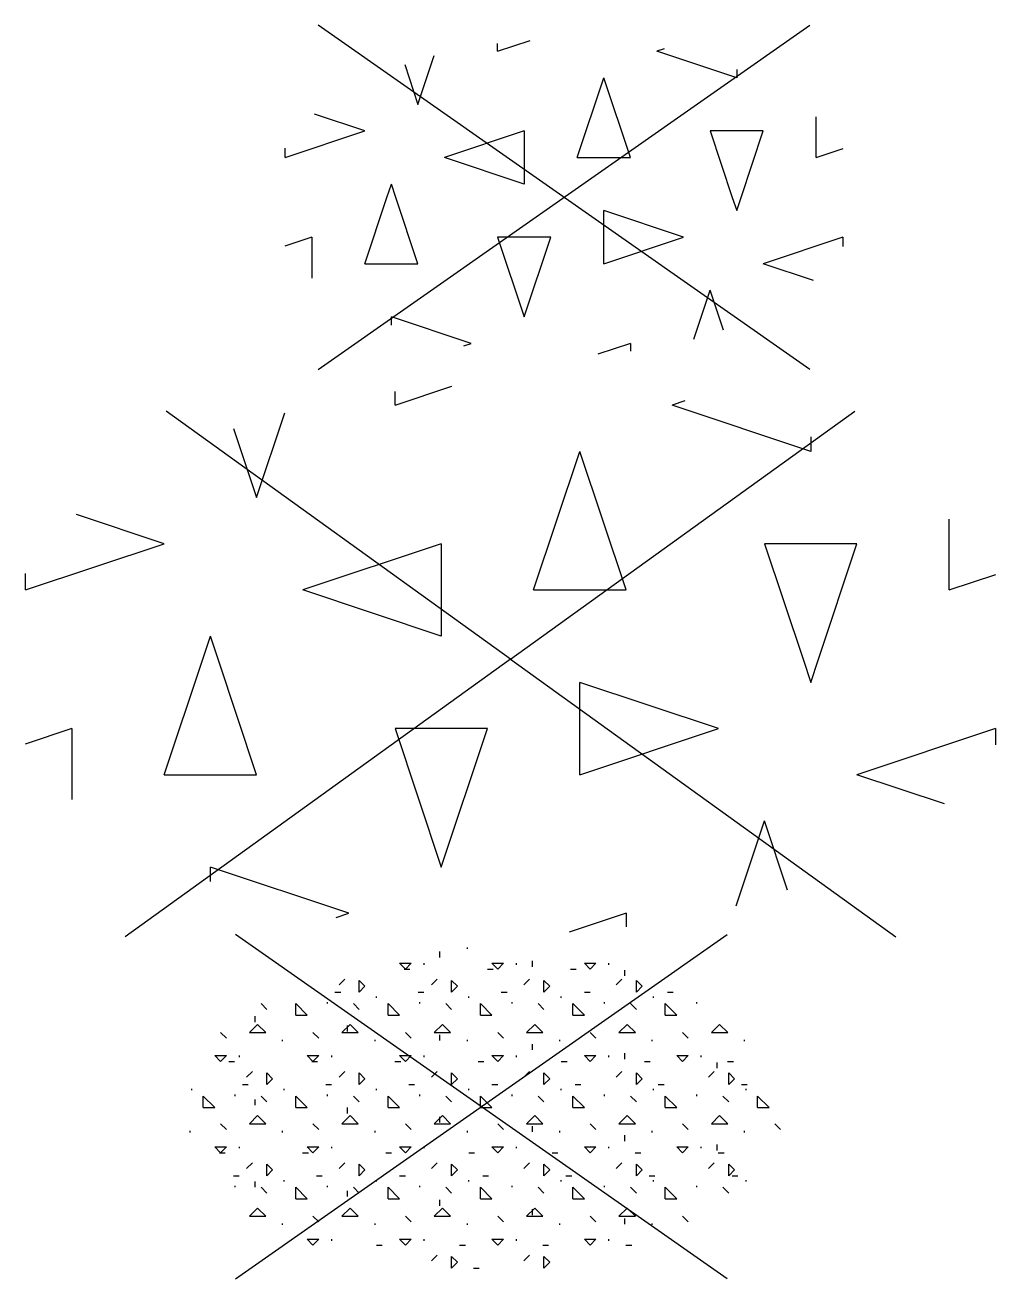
# Model space of a CAD drawing. Header units: metres. Extents: x -1099 to -1052, y 1073 to 2172.
# Drawn here: x -1065.67 to -1055.16, y 1531.86 to 1545.43 of the extents above; entities that cross this region are included whole.
import ezdxf
from ezdxf.enums import TextEntityAlignment as Align

# ---------------------------------------------------------------- set-up
doc = ezdxf.new("R2010")
doc.units = ezdxf.units.M
doc.styles.add('NLCS-ISO', font='NLCS-ISO.ttf')

# ---------------------------------------------------------------- blocks, each defined once
blk = doc.blocks.new('V-SVH-FUNDERING_02_KL-SO')
for p, q in [((-2.662, -1.864), (2.662, 1.864)), ((2.662, -1.864), (-2.662, 1.864)), ((-0.448, 1.615), (-0.448, 1.678)), ((-0.151, 1.709), (-0.151, 1.724)), ((-0.885, 1.553), (-0.76, 1.553)), ((-0.823, 1.49), (-0.885, 1.553)), ((-0.823, 1.49), (-0.76, 1.553)), ((-0.619, 1.537), (-0.619, 1.553)), ((0.115, 1.553), (0.24, 1.553)), ((0.178, 1.49), (0.115, 1.553)), ((0.178, 1.49), (0.24, 1.553)), ((0.381, 1.537), (0.381, 1.553)), ((0.553, 1.515), (0.553, 1.578)), ((1.115, 1.553), (1.24, 1.553)), ((1.178, 1.49), (1.115, 1.553)), ((1.178, 1.49), (1.24, 1.553)), ((1.381, 1.537), (1.381, 1.553)), ((-1.541, 1.318), (-1.479, 1.381)), ((-1.323, 1.24), (-1.323, 1.365)), ((-1.26, 1.303), (-1.323, 1.365)), ((-0.835, 1.49), (-0.773, 1.49)), ((-0.541, 1.318), (-0.479, 1.381)), ((-0.323, 1.24), (-0.323, 1.365)), ((-0.26, 1.303), (-0.323, 1.365)), ((0.065, 1.49), (0.128, 1.49)), ((0.459, 1.318), (0.521, 1.381)), ((0.678, 1.24), (0.678, 1.365)), ((0.74, 1.303), (0.678, 1.365)), ((0.965, 1.49), (1.028, 1.49)), ((1.459, 1.318), (1.521, 1.381)), ((1.553, 1.415), (1.553, 1.478)), ((1.678, 1.24), (1.678, 1.365)), ((1.74, 1.303), (1.678, 1.365)), ((-1.585, 1.24), (-1.523, 1.24)), ((-1.323, 1.24), (-1.26, 1.303)), ((-0.685, 1.24), (-0.623, 1.24)), ((-0.323, 1.24), (-0.26, 1.303)), ((0.215, 1.24), (0.278, 1.24)), ((0.678, 1.24), (0.74, 1.303)), ((1.115, 1.24), (1.178, 1.24)), ((1.678, 1.24), (1.74, 1.303)), ((2.015, 1.24), (2.078, 1.24)), ((-2.323, 1.053), (-2.385, 1.115)), ((-2.01, 0.99), (-2.01, 1.115)), ((-1.885, 0.99), (-2.01, 1.115)), ((-1.666, 1.115), (-1.666, 1.131)), ((-1.323, 1.053), (-1.385, 1.115)), ((-1.135, 1.178), (-1.135, 1.193)), ((-1.01, 0.99), (-1.01, 1.115)), ((-0.885, 0.99), (-1.01, 1.115)), ((-0.666, 1.115), (-0.666, 1.131)), ((-0.323, 1.053), (-0.385, 1.115)), ((-0.135, 1.178), (-0.135, 1.193)), ((-0.01, 0.99), (-0.01, 1.115)), ((0.115, 0.99), (-0.01, 1.115)), ((0.334, 1.115), (0.334, 1.131)), ((0.678, 1.053), (0.615, 1.115)), ((0.865, 1.178), (0.865, 1.193)), ((0.99, 0.99), (0.99, 1.115)), ((1.115, 0.99), (0.99, 1.115)), ((1.334, 1.115), (1.334, 1.131)), ((1.678, 1.053), (1.615, 1.115)), ((1.865, 1.178), (1.865, 1.193)), ((1.99, 0.99), (1.99, 1.115)), ((2.115, 0.99), (1.99, 1.115)), ((2.334, 1.115), (2.334, 1.131)), ((-2.448, 0.915), (-2.448, 0.978)), ((-2.01, 0.99), (-1.885, 0.99)), ((-1.01, 0.99), (-0.885, 0.99)), ((-0.01, 0.99), (0.115, 0.99)), ((0.99, 0.99), (1.115, 0.99)), ((1.99, 0.99), (2.115, 0.99)), ((-2.51, 0.803), (-2.422, 0.891)), ((-2.333, 0.803), (-2.422, 0.891)), ((-1.51, 0.803), (-1.422, 0.891)), ((-1.448, 0.815), (-1.448, 0.878)), ((-1.333, 0.803), (-1.422, 0.891)), ((-0.51, 0.803), (-0.422, 0.891)), ((-0.333, 0.803), (-0.422, 0.891)), ((0.49, 0.803), (0.578, 0.891)), ((0.667, 0.803), (0.578, 0.891)), ((1.49, 0.803), (1.578, 0.891)), ((1.667, 0.803), (1.578, 0.891)), ((2.49, 0.803), (2.578, 0.891)), ((2.667, 0.803), (2.578, 0.891)), ((-2.76, 0.74), (-2.823, 0.803)), ((-2.51, 0.803), (-2.333, 0.803)), ((-2.151, 0.709), (-2.151, 0.724)), ((-1.76, 0.74), (-1.823, 0.803)), ((-1.51, 0.803), (-1.333, 0.803)), ((-1.151, 0.709), (-1.151, 0.724)), ((-0.76, 0.74), (-0.823, 0.803)), ((-0.51, 0.803), (-0.333, 0.803)), ((-0.448, 0.715), (-0.448, 0.778)), ((-0.151, 0.709), (-0.151, 0.724)), ((0.24, 0.74), (0.178, 0.803)), ((0.49, 0.803), (0.667, 0.803)), ((0.849, 0.709), (0.849, 0.724)), ((1.24, 0.74), (1.178, 0.803)), ((1.49, 0.803), (1.667, 0.803)), ((1.849, 0.709), (1.849, 0.724)), ((2.24, 0.74), (2.178, 0.803)), ((2.49, 0.803), (2.667, 0.803)), ((2.849, 0.709), (2.849, 0.724)), ((-2.885, 0.553), (-2.76, 0.553)), ((-2.823, 0.49), (-2.885, 0.553)), ((-2.823, 0.49), (-2.76, 0.553)), ((-2.619, 0.537), (-2.619, 0.553)), ((-1.885, 0.553), (-1.76, 0.553)), ((-1.823, 0.49), (-1.885, 0.553)), ((-1.823, 0.49), (-1.76, 0.553)), ((-1.619, 0.537), (-1.619, 0.553)), ((-0.885, 0.553), (-0.76, 0.553)), ((-0.823, 0.49), (-0.885, 0.553)), ((-0.823, 0.49), (-0.76, 0.553)), ((-0.619, 0.537), (-0.619, 0.553)), ((0.115, 0.553), (0.24, 0.553)), ((0.178, 0.49), (0.115, 0.553)), ((0.178, 0.49), (0.24, 0.553)), ((0.381, 0.537), (0.381, 0.553)), ((0.553, 0.615), (0.553, 0.678)), ((1.115, 0.553), (1.24, 0.553)), ((1.178, 0.49), (1.115, 0.553)), ((1.178, 0.49), (1.24, 0.553)), ((1.381, 0.537), (1.381, 0.553)), ((1.553, 0.515), (1.553, 0.578)), ((2.115, 0.553), (2.24, 0.553)), ((2.178, 0.49), (2.115, 0.553)), ((2.178, 0.49), (2.24, 0.553)), ((2.381, 0.537), (2.381, 0.553)), ((-2.735, 0.49), (-2.673, 0.49)), ((-1.835, 0.49), (-1.773, 0.49)), ((-0.935, 0.49), (-0.873, 0.49)), ((-0.035, 0.49), (-0.01, 0.49)), ((-0.01, 0.49), (0.028, 0.49)), ((0.865, 0.49), (0.928, 0.49)), ((1.765, 0.49), (1.828, 0.49)), ((2.553, 0.415), (2.553, 0.478)), ((2.665, 0.49), (2.728, 0.49)), ((-2.541, 0.318), (-2.479, 0.381)), ((-2.323, 0.24), (-2.323, 0.365)), ((-2.26, 0.303), (-2.323, 0.365)), ((-2.323, 0.24), (-2.26, 0.303)), ((-1.541, 0.318), (-1.479, 0.381)), ((-1.323, 0.24), (-1.323, 0.365)), ((-1.26, 0.303), (-1.323, 0.365)), ((-1.323, 0.24), (-1.26, 0.303)), ((-0.541, 0.318), (-0.479, 0.381)), ((-0.323, 0.24), (-0.323, 0.365)), ((-0.26, 0.303), (-0.323, 0.365)), ((-0.323, 0.24), (-0.26, 0.303)), ((0.459, 0.318), (0.521, 0.381)), ((0.678, 0.24), (0.678, 0.365)), ((0.74, 0.303), (0.678, 0.365)), ((0.678, 0.24), (0.74, 0.303)), ((1.459, 0.318), (1.521, 0.381)), ((1.678, 0.24), (1.678, 0.365)), ((1.74, 0.303), (1.678, 0.365)), ((1.678, 0.24), (1.74, 0.303)), ((2.459, 0.318), (2.521, 0.381)), ((2.678, 0.24), (2.678, 0.365)), ((2.74, 0.303), (2.678, 0.365)), ((2.678, 0.24), (2.74, 0.303)), ((-3.135, 0.178), (-3.135, 0.193)), ((-2.585, 0.24), (-2.523, 0.24)), ((-2.135, 0.178), (-2.135, 0.193)), ((-1.685, 0.24), (-1.623, 0.24)), ((-1.135, 0.178), (-1.135, 0.193)), ((-0.785, 0.24), (-0.723, 0.24)), ((-0.135, 0.178), (-0.135, 0.193)), ((0.115, 0.24), (0.178, 0.24)), ((0.865, 0.178), (0.865, 0.193)), ((1.015, 0.24), (1.078, 0.24)), ((1.865, 0.178), (1.865, 0.193)), ((1.915, 0.24), (1.978, 0.24)), ((2.815, 0.24), (2.878, 0.24)), ((2.865, 0.178), (2.865, 0.193)), ((-3.01, -0.01), (-3.01, 0.115)), ((-2.885, -0.01), (-3.01, 0.115)), ((-2.666, 0.115), (-2.666, 0.131)), ((-2.448, 0.015), (-2.448, 0.078)), ((-2.323, 0.053), (-2.385, 0.115)), ((-2.01, -0.01), (-2.01, 0.115)), ((-1.885, -0.01), (-2.01, 0.115)), ((-1.666, 0.115), (-1.666, 0.131)), ((-1.323, 0.053), (-1.385, 0.115)), ((-1.01, -0.01), (-1.01, 0.115)), ((-0.885, -0.01), (-1.01, 0.115)), ((-0.666, 0.115), (-0.666, 0.131)), ((-0.323, 0.053), (-0.385, 0.115)), ((-0.01, -0.01), (-0.01, 0.115)), ((0.115, -0.01), (-0.01, 0.115)), ((0.334, 0.115), (0.334, 0.131)), ((0.678, 0.053), (0.615, 0.115)), ((0.99, -0.01), (0.99, 0.115)), ((1.115, -0.01), (0.99, 0.115)), ((1.334, 0.115), (1.334, 0.131)), ((1.678, 0.053), (1.615, 0.115)), ((1.99, -0.01), (1.99, 0.115)), ((2.115, -0.01), (1.99, 0.115)), ((2.334, 0.115), (2.334, 0.131)), ((2.678, 0.053), (2.615, 0.115)), ((2.99, -0.01), (2.99, 0.115)), ((3.115, -0.01), (2.99, 0.115)), ((-3.01, -0.01), (-2.885, -0.01)), ((-2.51, -0.185), (-2.422, -0.097)), ((-2.333, -0.185), (-2.422, -0.097)), ((-2.01, -0.01), (-1.885, -0.01)), ((-1.51, -0.185), (-1.422, -0.097)), ((-1.448, -0.073), (-1.448, -0.01)), ((-1.333, -0.185), (-1.422, -0.097)), ((-1.01, -0.01), (-0.885, -0.01)), ((-0.51, -0.185), (-0.422, -0.097)), ((-0.448, -0.173), (-0.448, -0.11)), ((-0.333, -0.185), (-0.422, -0.097)), ((-0.01, -0.01), (0.115, -0.01)), ((0.49, -0.185), (0.578, -0.097)), ((0.667, -0.185), (0.578, -0.097)), ((0.99, -0.01), (1.115, -0.01)), ((1.49, -0.185), (1.578, -0.097)), ((1.667, -0.185), (1.578, -0.097)), ((1.99, -0.01), (2.115, -0.01)), ((2.49, -0.185), (2.578, -0.097)), ((2.667, -0.185), (2.578, -0.097)), ((2.99, -0.01), (3.115, -0.01)), ((-3.151, -0.279), (-3.151, -0.263)), ((-2.76, -0.248), (-2.823, -0.185)), ((-2.51, -0.185), (-2.333, -0.185)), ((-2.151, -0.279), (-2.151, -0.263)), ((-1.76, -0.248), (-1.823, -0.185)), ((-1.51, -0.185), (-1.333, -0.185)), ((-1.151, -0.279), (-1.151, -0.263)), ((-0.76, -0.248), (-0.823, -0.185)), ((-0.51, -0.185), (-0.333, -0.185)), ((-0.151, -0.279), (-0.151, -0.263)), ((0.24, -0.248), (0.178, -0.185)), ((0.49, -0.185), (0.667, -0.185)), ((0.553, -0.273), (0.553, -0.21)), ((0.849, -0.279), (0.849, -0.263)), ((1.24, -0.248), (1.178, -0.185)), ((1.49, -0.185), (1.667, -0.185)), ((1.849, -0.279), (1.849, -0.263)), ((2.24, -0.248), (2.178, -0.185)), ((2.49, -0.185), (2.667, -0.185)), ((2.849, -0.279), (2.849, -0.263)), ((3.24, -0.248), (3.178, -0.185)), ((1.553, -0.373), (1.553, -0.31)), ((-2.885, -0.435), (-2.76, -0.435)), ((-2.823, -0.498), (-2.885, -0.435)), ((-2.835, -0.498), (-2.773, -0.498)), ((-2.823, -0.498), (-2.76, -0.435)), ((-2.619, -0.451), (-2.619, -0.435)), ((-1.935, -0.498), (-1.873, -0.498)), ((-1.885, -0.435), (-1.76, -0.435)), ((-1.823, -0.498), (-1.885, -0.435)), ((-1.823, -0.498), (-1.76, -0.435)), ((-1.619, -0.451), (-1.619, -0.435)), ((-1.035, -0.498), (-0.973, -0.498)), ((-0.885, -0.435), (-0.76, -0.435)), ((-0.823, -0.498), (-0.885, -0.435)), ((-0.823, -0.498), (-0.76, -0.435)), ((-0.619, -0.451), (-0.619, -0.435)), ((-0.135, -0.498), (-0.073, -0.498)), ((0.115, -0.435), (0.24, -0.435)), ((0.178, -0.498), (0.115, -0.435)), ((0.178, -0.498), (0.24, -0.435)), ((0.381, -0.451), (0.381, -0.435)), ((0.765, -0.498), (0.828, -0.498)), ((1.115, -0.435), (1.24, -0.435)), ((1.178, -0.498), (1.115, -0.435)), ((1.178, -0.498), (1.24, -0.435)), ((1.381, -0.451), (1.381, -0.435)), ((1.665, -0.498), (1.728, -0.498)), ((2.115, -0.435), (2.24, -0.435)), ((2.178, -0.498), (2.115, -0.435)), ((2.178, -0.498), (2.24, -0.435)), ((2.381, -0.451), (2.381, -0.435)), ((2.553, -0.473), (2.553, -0.41)), ((2.565, -0.498), (2.628, -0.498)), ((-2.541, -0.669), (-2.479, -0.607)), ((-2.323, -0.748), (-2.323, -0.623)), ((-2.26, -0.685), (-2.323, -0.623)), ((-1.541, -0.669), (-1.479, -0.607)), ((-1.323, -0.748), (-1.323, -0.623)), ((-1.26, -0.685), (-1.323, -0.623)), ((-0.541, -0.669), (-0.479, -0.607)), ((-0.323, -0.748), (-0.323, -0.623)), ((-0.26, -0.685), (-0.323, -0.623)), ((0.459, -0.669), (0.521, -0.607)), ((0.678, -0.748), (0.678, -0.623)), ((0.74, -0.685), (0.678, -0.623)), ((1.459, -0.669), (1.521, -0.607)), ((1.678, -0.748), (1.678, -0.623)), ((1.74, -0.685), (1.678, -0.623)), ((2.459, -0.669), (2.521, -0.607)), ((2.678, -0.748), (2.678, -0.623)), ((2.74, -0.685), (2.678, -0.623)), ((-2.685, -0.748), (-2.623, -0.748)), ((-2.448, -0.873), (-2.448, -0.81)), ((-2.323, -0.748), (-2.26, -0.685)), ((-2.135, -0.81), (-2.135, -0.794)), ((-1.785, -0.748), (-1.723, -0.748)), ((-1.323, -0.748), (-1.26, -0.685)), ((-1.135, -0.81), (-1.135, -0.794)), ((-0.885, -0.748), (-0.823, -0.748)), ((-0.323, -0.748), (-0.26, -0.685)), ((-0.135, -0.81), (-0.135, -0.794)), ((0.015, -0.748), (0.078, -0.748)), ((0.678, -0.748), (0.74, -0.685)), ((0.865, -0.81), (0.865, -0.794)), ((0.915, -0.748), (0.978, -0.748)), ((1.678, -0.748), (1.74, -0.685)), ((1.815, -0.748), (1.878, -0.748)), ((1.865, -0.81), (1.865, -0.794)), ((2.678, -0.748), (2.74, -0.685)), ((2.715, -0.748), (2.778, -0.748)), ((2.865, -0.81), (2.865, -0.794)), ((-2.666, -0.873), (-2.666, -0.857)), ((-2.323, -0.935), (-2.385, -0.873)), ((-2.01, -0.998), (-2.01, -0.873)), ((-1.885, -0.998), (-2.01, -0.873)), ((-1.666, -0.873), (-1.666, -0.857)), ((-1.448, -0.973), (-1.448, -0.91)), ((-1.323, -0.935), (-1.385, -0.873)), ((-1.01, -0.998), (-1.01, -0.873)), ((-0.885, -0.998), (-1.01, -0.873)), ((-0.666, -0.873), (-0.666, -0.857)), ((-0.323, -0.935), (-0.385, -0.873)), ((-0.01, -0.998), (-0.01, -0.873)), ((0.115, -0.998), (-0.01, -0.873)), ((0.334, -0.873), (0.334, -0.857)), ((0.678, -0.935), (0.615, -0.873)), ((0.99, -0.998), (0.99, -0.873)), ((1.115, -0.998), (0.99, -0.873)), ((1.334, -0.873), (1.334, -0.857)), ((1.678, -0.935), (1.615, -0.873)), ((1.99, -0.998), (1.99, -0.873)), ((2.115, -0.998), (1.99, -0.873)), ((2.334, -0.873), (2.334, -0.857)), ((2.678, -0.935), (2.615, -0.873)), ((-2.01, -0.998), (-1.885, -0.998)), ((-1.01, -0.998), (-0.885, -0.998)), ((-0.448, -1.073), (-0.448, -1.01)), ((-0.01, -0.998), (0.115, -0.998)), ((0.99, -0.998), (1.115, -0.998)), ((1.99, -0.998), (2.115, -0.998)), ((-2.51, -1.185), (-2.422, -1.097)), ((-2.51, -1.185), (-2.333, -1.185)), ((-2.333, -1.185), (-2.422, -1.097)), ((-1.76, -1.248), (-1.823, -1.185)), ((-1.51, -1.185), (-1.422, -1.097)), ((-1.51, -1.185), (-1.333, -1.185)), ((-1.333, -1.185), (-1.422, -1.097)), ((-0.76, -1.248), (-0.823, -1.185)), ((-0.51, -1.185), (-0.422, -1.097)), ((-0.51, -1.185), (-0.333, -1.185)), ((-0.333, -1.185), (-0.422, -1.097)), ((0.24, -1.248), (0.178, -1.185)), ((0.49, -1.185), (0.578, -1.097)), ((0.49, -1.185), (0.667, -1.185)), ((0.553, -1.173), (0.553, -1.11)), ((0.667, -1.185), (0.578, -1.097)), ((1.24, -1.248), (1.178, -1.185)), ((1.49, -1.185), (1.578, -1.097)), ((1.49, -1.185), (1.667, -1.185)), ((1.553, -1.273), (1.553, -1.21)), ((1.667, -1.185), (1.578, -1.097)), ((2.24, -1.248), (2.178, -1.185)), ((-2.151, -1.279), (-2.151, -1.263)), ((-1.151, -1.279), (-1.151, -1.263)), ((-0.151, -1.279), (-0.151, -1.263)), ((0.849, -1.279), (0.849, -1.263)), ((1.849, -1.279), (1.849, -1.263)), ((-1.885, -1.435), (-1.76, -1.435)), ((-1.823, -1.498), (-1.885, -1.435)), ((-1.823, -1.498), (-1.76, -1.435)), ((-1.619, -1.451), (-1.619, -1.435)), ((-0.885, -1.435), (-0.76, -1.435)), ((-0.823, -1.498), (-0.885, -1.435)), ((-0.823, -1.498), (-0.76, -1.435)), ((-0.619, -1.451), (-0.619, -1.435)), ((0.115, -1.435), (0.24, -1.435)), ((0.178, -1.498), (0.115, -1.435)), ((0.178, -1.498), (0.24, -1.435)), ((0.381, -1.451), (0.381, -1.435)), ((1.115, -1.435), (1.24, -1.435)), ((1.178, -1.498), (1.115, -1.435)), ((1.178, -1.498), (1.24, -1.435)), ((1.381, -1.451), (1.381, -1.435)), ((-1.135, -1.498), (-1.073, -1.498)), ((-0.541, -1.669), (-0.479, -1.607)), ((-0.323, -1.748), (-0.323, -1.623)), ((-0.26, -1.685), (-0.323, -1.623)), ((-0.235, -1.498), (-0.173, -1.498)), ((0.459, -1.669), (0.521, -1.607)), ((0.665, -1.498), (0.728, -1.498)), ((0.678, -1.748), (0.678, -1.623)), ((0.74, -1.685), (0.678, -1.623)), ((1.565, -1.498), (1.628, -1.498)), ((-0.323, -1.748), (-0.26, -1.685)), ((-0.085, -1.748), (-0.023, -1.748)), ((0.678, -1.748), (0.74, -1.685))]:
    blk.add_line(p, q)
at = {"style": 'NLCS-ISO'}
blk.add_attdef('KLEUR', text='', height=1.8, dxfattribs=at).set_placement((4.25, 0), align=Align.MIDDLE_LEFT)
blk = doc.blocks.new('V-SVH-FUNDERING_GRANULAAT_BETON-SO')
for p, q in [((-1.25, 2.75), (-0.634, 2.955)), ((-1.25, 2.75), (-1.25, 2.898)), ((1.888, 2.796), (1.75, 2.75)), ((3.25, 2.25), (1.75, 2.75)), ((0, 0), (-3.728, 2.684)), ((-2.75, 1.75), (-2.444, 2.668)), ((0, 0), (3.728, 2.684)), ((-2.999, 2.498), (-2.75, 1.75)), ((3.25, 2.406), (3.25, 2.25)), ((0.25, 0.75), (0.75, 2.25)), ((1.25, 0.75), (0.75, 2.25)), ((-3.75, 1.25), (-4.698, 1.566)), ((4.75, 0.75), (4.75, 1.517)), ((-5.25, 0.75), (-3.75, 1.25)), ((-0.75, 1.25), (-2.25, 0.75)), ((-0.75, 1.25), (-0.75, 0.25)), ((3.75, 1.25), (2.75, 1.25)), ((2.75, 1.25), (3.167, 0)), ((3.333, 0), (3.75, 1.25)), ((-5.25, 0.75), (-5.25, 0.927)), ((4.75, 0.75), (5.255, 0.918)), ((-0.75, 0.25), (-2.25, 0.75)), ((0.25, 0.75), (1.25, 0.75)), ((-3.333, 0), (-3.25, 0.25)), ((-3.167, 0), (-3.25, 0.25)), ((0, 0), (-4.172, -3.003)), ((-3.75, -1.25), (-3.333, 0)), ((-2.75, -1.25), (-3.167, 0)), ((0, 0), (4.172, -3.003)), ((3.167, 0), (3.25, -0.25)), ((3.25, -0.25), (3.333, 0)), ((0.75, -1.25), (0.75, -0.25)), ((2.25, -0.75), (0.75, -0.25)), ((-4.75, -0.75), (-5.255, -0.918)), ((-4.75, -0.75), (-4.75, -1.519)), ((-0.25, -0.75), (-1.25, -0.75)), ((-1.25, -0.75), (-0.75, -2.25)), ((-0.75, -2.25), (-0.25, -0.75)), ((0.75, -1.25), (2.25, -0.75)), ((5.25, -0.75), (3.75, -1.25)), ((5.25, -0.75), (5.25, -0.927)), ((-3.75, -1.25), (-2.75, -1.25)), ((4.698, -1.566), (3.75, -1.25)), ((2.444, -2.668), (2.75, -1.75)), ((2.999, -2.498), (2.75, -1.75)), ((-3.25, -2.405), (-3.25, -2.25)), ((-1.75, -2.75), (-3.25, -2.25)), ((-1.888, -2.796), (-1.75, -2.75)), ((1.25, -2.75), (0.634, -2.955)), ((1.25, -2.75), (1.25, -2.898))]:
    blk.add_line(p, q)
at = {"style": 'NLCS-ISO'}
blk.add_attdef('KLEUR', text='', height=1.8, dxfattribs=at).set_placement((6.525, 0), align=Align.MIDDLE_LEFT)
blk = doc.blocks.new('V-SVH-FUNDERING_GRANULAAT_BETON_KL-SO')
for p, q in [((-2.662, -1.864), (2.662, 1.864)), ((2.662, -1.864), (-2.662, 1.864)), ((-0.719, 1.581), (-0.365, 1.699)), ((-0.719, 1.581), (-0.719, 1.666)), ((-1.581, 1.006), (-1.405, 1.534)), ((1.085, 1.608), (1.006, 1.581)), ((1.869, 1.294), (1.006, 1.581)), ((-1.725, 1.437), (-1.581, 1.006)), ((1.869, 1.383), (1.869, 1.294)), ((0.144, 0.431), (0.431, 1.294)), ((0.719, 0.431), (0.431, 1.294)), ((-2.156, 0.719), (-2.701, 0.9)), ((2.731, 0.431), (2.731, 0.873)), ((-3.019, 0.431), (-2.156, 0.719)), ((-0.431, 0.719), (-1.294, 0.431)), ((-0.431, 0.719), (-0.431, 0.144)), ((2.156, 0.719), (1.581, 0.719)), ((1.581, 0.719), (1.821, 0)), ((1.917, 0), (2.156, 0.719)), ((-3.019, 0.431), (-3.019, 0.533)), ((-0.431, 0.144), (-1.294, 0.431)), ((0.144, 0.431), (0.719, 0.431)), ((2.731, 0.431), (3.022, 0.528)), ((-1.917, 0), (-1.869, 0.144)), ((-1.821, 0), (-1.869, 0.144)), ((-2.156, -0.719), (-1.917, 0)), ((-1.581, -0.719), (-1.821, 0)), ((1.821, 0), (1.869, -0.144)), ((1.869, -0.144), (1.917, 0)), ((0.431, -0.719), (0.431, -0.144)), ((1.294, -0.431), (0.431, -0.144)), ((-2.731, -0.431), (-3.022, -0.528)), ((-2.731, -0.431), (-2.731, -0.874)), ((-0.144, -0.431), (-0.719, -0.431)), ((-0.719, -0.431), (-0.431, -1.294)), ((-0.431, -1.294), (-0.144, -0.431)), ((0.431, -0.719), (1.294, -0.431)), ((3.019, -0.431), (2.156, -0.719)), ((3.019, -0.431), (3.019, -0.533)), ((-2.156, -0.719), (-1.581, -0.719)), ((2.701, -0.9), (2.156, -0.719)), ((1.405, -1.534), (1.581, -1.006)), ((1.725, -1.437), (1.581, -1.006)), ((-1.869, -1.383), (-1.869, -1.294)), ((-1.006, -1.581), (-1.869, -1.294)), ((-1.085, -1.608), (-1.006, -1.581)), ((0.719, -1.581), (0.365, -1.699)), ((0.719, -1.581), (0.719, -1.666))]:
    blk.add_line(p, q)
at = {"style": 'NLCS-ISO'}
blk.add_attdef('KLEUR', text='', height=1.8, dxfattribs=at).set_placement((4.25, 0), align=Align.MIDDLE_LEFT)

msp = doc.modelspace()

# ---------------------------------------------------------------- block references
for name, p in [('V-SVH-FUNDERING_GRANULAAT_BETON_KL-SO', (-1059.835, 1543.57)), ('V-SVH-FUNDERING_GRANULAAT_BETON-SO', (-1060.414, 1538.57)), ('V-SVH-FUNDERING_02_KL-SO', (-1060.73, 1533.727))]:
    msp.add_blockref(name, p)

doc.saveas('drawing.dxf')
